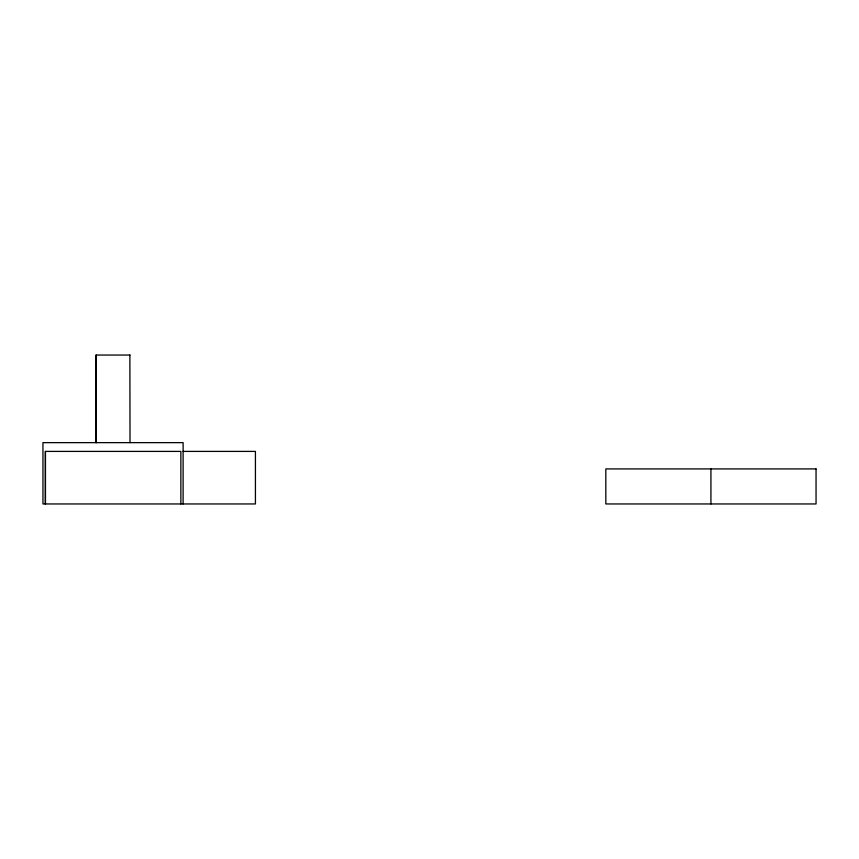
<?xml version="1.0" encoding="UTF-8"?>
<svg xmlns="http://www.w3.org/2000/svg" width="859" height="859" viewBox="0 0 859 859"><rect width="100%" height="100%" fill="white"/><g stroke="black" fill="none" stroke-linecap="round" stroke-linejoin="round"><path stroke-width="1.29" d="M130.02 355.046L96.025 355.046L96.025 442.643M183.117 451.404L255.424 451.404L255.424 503.954L42.95 503.954L42.95 442.643L183.107 442.643L183.107 503.954M710.93 468.917L710.93 503.954M180.862 503.954L180.862 451.404L45.323 451.404L45.323 503.954M129.87 355.046L130.02 442.643M96.176 355.046L96.176 442.643M45.473 451.404L45.473 503.954M816.05 468.917L605.82 468.917L605.82 503.954L816.05 503.954L816.05 468.917"/></g></svg>
